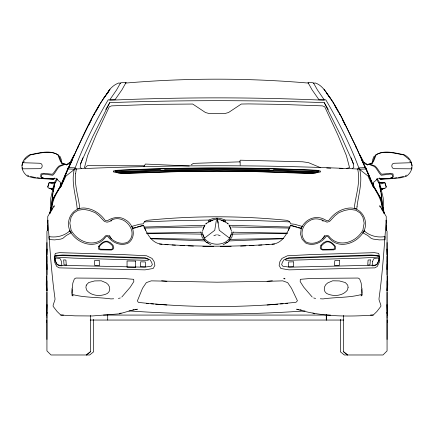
<?xml version="1.0" encoding="UTF-8"?>
<svg xmlns="http://www.w3.org/2000/svg" width="434" height="434" viewBox="0 0 434 434"><rect width="100%" height="100%" fill="white"/><g stroke="black" fill="none" stroke-linecap="round" stroke-linejoin="round"><path stroke-width="0.65" d="M46.932 339.464L46.932 319.641M46.932 318.366L46.932 256.445M46.932 254.785L46.937 231.062M231.458 232.13C230.752 248.221 203.248 248.221 202.542 232.13M326.292 314.677L326.292 320.048L326.292 315.073M387.068 292.31L387.063 350.911L382.989 354.979L344.303 354.979L340.359 351.795L340.359 319.375M387.068 290.959L387.068 280.869M387.068 274.706L387.068 263.671M387.068 262.358L387.068 242.535M387.063 231.062L387.068 254.785M387.649 278.227L387.643 275.807L387.725 285.339L387.654 279.865M387.654 278.85L387.654 278.107L387.654 279.621M46.346 279.865L46.275 285.339L46.357 275.807L46.351 278.227M380.13 207.034L379.728 205.738L386.238 216.447L386.303 230.53M372.67 162.061L372.763 159.37L374.092 156.229M51.939 210.045C51.7 201.24 56.051 193.472 60.944 186.495L61.048 183.338M386.255 229.917L386.347 225.441L386.26 230.552M74.274 169.51L65.887 176.123L60.944 186.495L61.069 183.24M386.954 269.443L387.443 256.776L386.933 249.056M47.816 221.497L47.87 220.13L47.767 221.996M47.697 230.53L47.762 216.447L54.272 205.738L53.87 207.034M50.16 213.105L50.794 198.067L53.263 187.591M373.652 181.998L373.5 185.719L373.945 187.298L373.517 183.663M46.557 315.355L47.046 304.668M46.557 322.099L46.655 320.135M46.98 313.592L47.046 312.279M71.805 293.465L72.077 288.105M47.067 249.056L46.557 256.776L47.046 269.443M72.277 289.44L72.223 294.42C84.587 297.892 98.225 297.062 110.979 298.918L113.681 298.771M72.386 288.176L72.82 283.104L74.36 278.959L75.89 278.048L122.29 278.389L133.699 279.317L133.824 281.585L130.243 287.194L121.802 297.04M51.451 207.783L51.261 209.785L51.424 208.461M51.581 206.448L51.841 203.779M51.971 202.445L52.812 193.77L54.185 185.942L53.778 189.251M386.954 290.514L387.443 285.897M50.778 211.938L52.812 193.77M60.483 183.663L60.055 187.298L60.5 185.719L60.348 181.998M301.277 228.132L300.534 234.241L302.156 239.27L305.585 242.98C312.865 246.593 321.556 242.828 326.091 236.611L327.106 236.367L328.169 236.758C337.69 250.451 357.54 243.892 364.137 230.704C368.629 220.461 361.853 207.794 350.173 207.984C341.417 208.428 333.876 213.316 328.885 220.315L326.824 220.857C317.715 214.195 305.921 217.993 301.277 228.132L297.946 227.232M51.662 206.476L51.825 205.152M52.151 202.499L52.313 201.175M53.453 191.904L53.615 190.58M411.812 167.513L411.665 168.712L411.974 168.821L394.343 168.69L392.618 168.083L391.897 166.83L391.875 165.077L392.591 163.84L394.343 163.249L411.307 162.712L412.029 165.712M240.165 165.197L240.165 161.839L193.385 163.368L191.172 164.86M239.807 162.18L240.17 160.189L302.606 161.784L308.438 162.614L320.688 167.741M49.834 213.284L53.219 198.403L60.261 186.305L68.268 167.443L68.599 167.708L60.494 186.539L59.002 188.416L53.225 198.544L49.845 213.403M107.301 93.88C109.14 88.872 113.806 84.787 118.786 82.959L120.82 83.399M233.085 231.946L231.859 237.268L228.376 241.781L223.163 244.792M54.321 185.378L54.717 183.68L57.538 179.052M21.971 165.712L22.693 162.712L39.657 163.249L41.409 163.84L42.125 165.077L42.103 166.83L41.382 168.083L39.657 168.69L22.026 168.821L22.335 168.712L22.188 167.513M77.729 148.016L78.196 146.48L68.501 167.719L60.944 186.495M47.93 186.918L49.264 182.6L54.44 182.508L49.118 182.6L47.637 186.918M288.529 230.28L289.283 228.067L231.789 226.982M80.578 163.981L82.867 157.797M202.423 231.235L204.848 225.105M65.219 175.434L64.183 177.783L64.747 176.557M229.564 237.978L231.23 234.3M69.831 165.522L72.321 160.054M89.003 124.737L90.451 121.688M78.483 145.884C87.163 128.746 94.498 110.643 106.021 95.144M95.805 111.771L99.532 105.066M23.365 162.717L24.201 161.144M24.765 160.092L25.324 159.039L30.543 154.862C39.516 153.305 50.49 149.844 58.693 155.15L60.825 160.835L62.404 163.271L64.281 164.106L63.483 164.296L61.52 163.01L60.234 160.813L57.879 154.911C49.948 149.459 38.599 153.245 29.827 154.716C20.68 159.332 19.025 170.28 27.711 176.318L33.749 177.853L43.818 178.743L52.774 179.275L53.724 179.133L55.037 178.195M74.143 154.754L69.364 163.689L66.657 164.774L61.671 163.298M328.272 109.493L324.241 102.646C252.767 100.021 181.233 100.021 109.759 102.646L92.74 136.569L80.887 162.978L80.176 167.188L81.587 168.658C173.85 164.822 266.292 164.627 358.533 169.043M143.947 166.71L145.368 164.057L189.251 166.005M90.766 121.102L91.395 119.936M94.232 114.684L94.862 113.518M322.576 238.814L325.554 235.743L327.041 235.456L328.609 235.901C338.146 248.617 356.227 242.622 362.889 230.112L364.159 223.087L362.878 217.092L360.236 213.061L355.907 210.246L350.216 209.378L344.71 210.414L338.9 212.644L334.858 215.823L329.628 221.411L327.041 222.181C321.111 219.501 315.171 216.778 308.948 221.183C301.484 225.306 299.118 236.856 306.475 242.243C313.066 244.982 321.822 242.139 324.599 235.342M105.728 109.493L109.759 102.646M54.494 182.351L56.973 178.45M106.308 94.693L106.883 93.787M68.849 167.193L69.554 166.124L68.501 167.725C80.827 141.316 91.585 113.583 109.439 90.294L103.715 98.133M110.014 89.149L106.813 93.831L107.561 92.751M143.518 223.13L144.847 221.297L147.245 220.326C193.575 215.622 240.425 215.622 286.755 220.326L289.152 221.297L290.482 223.13M110.849 221.324L111.999 219.864C124.721 213.702 139.77 232.836 127.525 242.243C120.522 245.27 112.818 241.429 108.446 235.743L106.959 235.456L105.391 235.901C95.854 248.617 77.773 242.622 71.111 230.112L69.841 223.087L71.122 217.092L73.764 213.061L78.093 210.246L83.784 209.378L89.29 210.414L95.1 212.644L99.142 215.823L104.372 221.411L106.959 222.181L108.88 221.763L111.999 219.864M66.462 165.121L67.59 163.71L70.449 162.262M69.125 231.555L69.863 230.704C65.371 220.461 72.147 207.794 83.827 207.984C92.583 208.428 100.124 213.316 105.115 220.315L107.176 220.857C112.672 217.239 119.914 215.91 125.714 219.978C133.873 224.481 136.45 237.089 128.415 242.98C121.135 246.593 112.444 242.828 107.909 236.611L106.894 236.367L105.831 236.758C96.31 250.451 76.46 243.892 69.863 230.704M386.151 187.195L385.311 188.161L381.481 189.408L379.571 184.114L383.52 183.316L382.294 182.768L379.207 183.077L378.953 182.34L381.128 190.059L380.992 189.311L384.28 188.112M352.413 168.658L353.824 167.188L353.113 162.978L341.26 136.569L324.241 102.646M54.5 177.994L53.583 178.927L43.845 178.45L40.666 176.958L40.942 173.963L43.373 173.291L52.362 174.229C54.934 171.929 56.198 168.316 58.943 166.038L64.91 163.878M298.538 309.458L296.585 309.198C321.339 316.76 347.563 316.847 373.218 315.073L376.913 311.482L380.851 306.361L380.862 305.183L379.007 299.682L379.039 298.266C382.62 272.861 384.117 247.272 386.114 221.741L386.455 221.725M374.211 181.933L377.569 178.77M85.851 167.09L87.402 165.674L144.473 165.777M405.351 175.976L406.322 175.119M90.359 351.795L86.415 354.979L90.359 351.795L90.359 315.453M205.011 237.723L214.754 230.28L216.528 219.116L217 218.28L217.472 219.116L219.246 230.28L228.989 237.723M205.787 223.624L211.776 220.591M383.472 188.492L381.394 189.75L381.394 189.349L383.048 188.535M208.521 220.423C213.517 217.38 220.483 217.38 225.479 220.423M47.545 221.725L47.886 221.741C49.883 247.272 51.38 272.861 54.961 298.266L54.993 299.682L53.138 305.183L53.149 306.361L57.087 311.482L60.782 315.073L75.082 315.844L92.198 315.968L119.372 313.836L121.091 312.995M115.807 171.593L160.553 169.699M213.853 235.76L216.371 234.772M65.789 164.09L59.713 166.439C56.648 168.799 55.633 172.835 52.791 175.255L43.758 174.072L41.718 174.636L41.518 177.229L44.165 178.358L53.583 178.927L55.254 178.58M225.745 242.975L227.622 242.27M208.304 221.758L213.897 219.75M118.401 298.516L120.326 297.941M372.329 163.298L367.343 164.774L364.636 163.689L359.857 154.754M119.372 313.836L130.091 310.798L137.415 309.198L135.462 309.458M346.31 168.522L349.544 167.6L346.381 155.562L337.945 135.137L324.703 106.769L322.446 105.874L279.42 104.355L248.47 103.91L241.293 104.041L228.517 112.531L224.98 113.507L209.02 113.507L205.483 112.531L192.707 104.041L154.58 104.355L111.554 105.874L109.297 106.769L96.055 135.137L87.619 155.562L84.456 167.6L85.753 167.969M136.054 227.232L132.723 228.132M137.285 226.89L143.524 225.289C146.828 233.611 151.797 243.631 161.98 244.19M403.49 176.459L398.445 177.577M272.02 244.19C282.203 243.631 287.172 233.611 290.476 225.289L296.715 226.89M313.18 83.399L315.214 82.959C322.457 85.232 326.037 92.442 330.285 98.133M143.649 225.702L141.386 226.006L132.978 228.599L131.73 226.396L139.488 224.253L143.654 223.776M132.853 309.805L134.155 309.632M359.102 167.86L365.558 167.551L366.155 168.94L359.309 169.255C350.515 145.173 338.77 121.894 325.771 99.771L323.737 100.205C252.621 97.091 181.379 97.091 110.263 100.205L108.229 99.771C95.23 121.894 83.485 145.173 74.691 169.255L67.845 168.94L68.442 167.551L74.898 167.86M390.502 178.45L393.15 178.157M394.473 178.011L397.121 177.723M269.047 244.51L265.928 244.776M277.749 304.201C231.734 307.706 185.394 307.418 139.493 302.514L138.321 302.308L137.394 300.876L142.531 288.252L146.318 282.632L151.249 280.858L217 282.192L267.073 281.324L272.362 280.76M267.089 305.004L294.887 302.444L296.059 302.238L297.431 300.762L291.469 288.252L287.682 282.632L282.751 280.858L267.073 281.324M75.467 169.043L81.587 168.658M280.418 304.001L283.082 303.8M285.746 303.599L287.747 303.453M125.513 83.084C186.387 77.87 247.613 77.87 308.487 83.084M274.543 244.049C236.232 246.913 197.768 246.913 159.457 244.049M283.131 238.733L228.631 240.957M245.959 245.856L240.615 246.1M249.29 245.677L253.95 245.422M258.61 245.172L261.935 244.993M118.569 172.906C184.119 169.374 249.881 169.374 315.431 172.906M116.29 172.211L160.526 170.459M304.983 310.907C246.371 315.003 187.629 315.003 129.017 310.907M143.795 227.058L204.023 225.295M144.462 221.888L176.302 220.64L209.617 220.054M146.616 233.161L201.219 232.206M160.77 170.372L165.028 170.253M164.567 169.591L217 168.804L269.433 169.591M161.86 170.421L217 169.569L272.14 170.421M283.364 238.396L229.483 239.378M287.259 233.242L232.635 234.132M220.374 246.517L231.17 246.295M202.211 226.982L144.717 228.067L145.471 230.28M60.782 315.073L63.489 315.073M103.476 315.073L330.524 315.073M370.511 315.073L373.218 315.073M90.218 320.048L343.782 320.048M232.781 232.206L287.384 233.161M204.517 239.378L150.636 238.396M224.383 220.054L257.698 220.64L289.538 221.888M201.365 234.132L146.741 233.242M229.977 225.295L290.205 227.058M193.385 246.1L188.041 245.856M202.83 246.295L213.626 246.517M205.369 240.957L150.869 238.733M273.447 169.699L318.193 171.593M273.474 170.459L317.71 172.211M268.971 170.253L273.23 170.372M326.721 168.034L330.779 168.175M339.572 168.49L342.958 168.609M290.346 223.776L294.512 224.253L302.27 226.396L301.022 228.599L292.614 226.006L290.351 225.702M168.072 244.776L164.953 244.51M172.065 244.993L175.39 245.172M180.05 245.422L184.71 245.677M320.319 298.771L323.021 298.918C335.775 297.062 349.413 297.892 361.777 294.42L361.723 289.44M146.253 303.453L148.254 303.599M150.918 303.8L153.582 304.001M155.584 304.153L166.911 305.004M161.638 280.76L166.927 281.324M35.555 177.577L30.51 176.459M36.879 177.723L39.527 178.011M40.85 178.157L43.498 178.45M299.845 309.632L301.147 309.805M378.746 178.58L380.417 178.927L390.155 178.45L393.334 176.958L393.058 173.963L390.627 173.291L381.638 174.229C379.066 171.929 377.802 168.316 375.057 166.038L369.09 163.878M313.673 297.941L315.599 298.516M220.103 219.75L225.696 221.758M49.72 188.112L53.008 189.311L52.872 190.059L55.047 182.34L54.792 183.077L51.706 182.768L50.48 183.316L54.429 184.114L52.519 189.408L48.689 188.161L47.849 187.195M206.378 242.27L208.255 242.975M368.211 164.09L374.287 166.439C377.352 168.799 378.367 172.835 381.209 175.255L390.242 174.072L392.282 174.636L392.482 177.229L389.835 178.358L380.417 178.927L379.5 177.994M217.629 234.772L220.147 235.76M222.224 220.591L228.213 223.624M312.909 312.995L314.628 313.836M50.952 188.535L52.606 189.349L52.606 189.75L50.528 188.492M363.551 162.262L366.41 163.71L367.538 165.121M210.837 244.792L205.624 241.781L202.141 237.268L200.915 231.946M378.963 178.195L380.276 179.133L381.226 179.275L390.182 178.743L400.251 177.853L406.289 176.318C414.975 170.28 413.32 159.332 404.173 154.716C395.401 153.245 384.052 149.459 376.121 154.911L373.766 160.813L372.481 163.01L370.517 164.296L369.719 164.106L371.596 163.271L373.175 160.835L375.307 155.15C383.51 149.844 394.484 153.305 403.457 154.862L408.676 159.039L409.235 160.092M359.726 169.51L368.113 176.123C372.198 187.71 382.636 197.014 382.061 210.045M343.641 351.795L347.585 354.979L343.641 351.795L343.641 315.453M27.678 175.119L28.649 175.976M56.431 178.77L59.789 181.933M364.137 230.704L364.875 231.555M312.198 297.04L303.757 287.194L300.176 281.585L300.301 279.317L311.71 278.389L358.11 278.048L359.64 278.959L361.18 283.104L361.614 288.176M322.001 219.864L323.151 221.324M327.979 95.144C339.502 110.643 346.837 128.746 355.517 145.884M323.986 89.149L332.867 101.681L341.281 116.496L355.473 145.374L369.817 177.783L373.056 186.495L372.952 183.338M334.468 105.066L338.195 111.771M365.151 167.193L365.499 167.719L364.446 166.124L365.151 167.193L355.804 146.48L356.271 148.016M327.117 93.787L327.692 94.693M377.027 178.45L379.506 182.351M376.462 179.052L379.283 183.68L379.679 185.378M109.401 235.342L111.424 238.814M339.138 113.518L339.768 114.684M342.605 119.936L343.234 121.102M409.799 161.144L410.635 162.717M343.549 121.688L344.997 124.737M369.253 176.557L369.817 177.783L368.781 175.434M361.679 160.054L364.169 165.522M202.77 234.3L204.436 237.978M59.908 156.229L61.237 159.37L61.33 162.061M229.152 225.105L231.577 231.235M351.133 157.797L353.422 163.981M386.363 186.918L384.882 182.6L379.56 182.508L384.736 182.6L386.07 186.918M380.737 187.591L383.206 198.067L383.84 213.105M384.166 213.284L380.781 198.403L373.739 186.305L365.732 167.443L365.401 167.708L373.506 186.539L374.998 188.416L380.775 198.544L384.155 213.403M326.439 92.751L326.699 93.88M383.222 211.938L381.188 193.77L379.815 185.942L380.222 189.251M217.472 219.116L218.096 223.081M380.385 190.58L380.547 191.904M381.687 201.175L381.849 202.499M382.175 205.152L382.338 206.476M382.576 208.461L382.739 209.785L382.549 207.783M46.557 285.892L47.046 290.514M381.188 193.77L382.029 202.445M382.159 203.779L382.419 206.448M361.923 288.105L362.195 293.465M386.954 312.279L387.019 313.592M387.345 320.135L387.443 322.093M386.954 304.668L387.443 315.35M386.233 221.996L386.13 220.13L386.184 221.497M47.74 230.552L47.653 225.441L47.751 229.917M372.931 183.24L373.056 186.495M46.346 279.621L46.346 278.107L46.346 278.85M387.068 256.445L387.068 318.366M387.068 319.641L387.068 339.464M107.708 314.677L107.708 320.048M93.641 319.375L93.641 351.795L89.697 354.979L51.011 354.979L46.937 350.905L46.932 292.31M46.932 242.535L46.932 262.358M46.932 263.671L46.932 274.706M46.932 280.869L46.932 290.959M227.194 223.19A14.572 12.651 0 0 1 228.143 224.096M229 225.1A14.572 12.651 0 0 1 231.018 229.043M208.998 221.628A14.414 12.51 0 0 1 212.66 220.103M213.881 219.821A14.414 12.51 0 0 1 215.758 219.571M218.242 219.566A14.414 12.51 0 0 1 220.119 219.821M221.34 220.103A14.414 12.51 0 0 1 225.002 221.628M202.982 229.043A14.572 12.651 0 0 1 205 225.1M205.857 224.096A14.572 12.651 0 0 1 206.806 223.19M293.395 261.816L293.389 266.688L288.442 266.845L288.545 261.973L293.395 261.816M99.386 246.447L99.37 248.617L100.677 249.197L111.082 249.479L112.303 248.904L112.867 247.852L112.276 245.579L109.862 243.322L107.122 241.819C103.829 241.456 101.323 244.136 99.386 246.447M54.348 257.053L54.706 262.331L56.735 266.476L59.246 267.876L145.027 269.861L153.148 268.489L154.884 265.402L154.092 261.556L152.041 258.42L146.567 255.778L122.464 254.568L59.561 252.653L55.324 253.391L54.348 257.053M98.545 246.458L98.502 249.067L100.151 249.838L111.402 250.006L113.014 249.241L113.779 247.868L113.068 245.237L110.567 242.796L107.475 241.168C103.688 240.707 100.721 243.734 98.545 246.458M385.012 236.904L384.953 239.763L379.289 239.888L373.083 239.074L370.983 238.217L367.799 235.532L362.743 232.749L364.115 230.872C369.844 235.906 377.124 237.794 384.725 236.649L385.012 236.904M339.415 260.508L339.296 265.38L334.56 265.537L334.771 260.666L339.415 260.508M379.121 256.619L378.806 260.357L377.103 263.948L374.889 265.19L289.597 267.181L282.849 266.221L281.661 264.669L282.355 262.288L284.031 259.771L288.908 257.725L371.282 254.991L378.638 255.55L379.121 256.619M75.576 173.757C74.317 185.475 78.559 196.797 79.758 208.353L77.176 208.819C76.075 195.544 70.84 182.258 74.436 168.945L76.411 168.777L75.576 173.757M357.052 206.334L356.824 208.819L354.242 208.353C355.663 195.197 360.86 182.058 357.589 168.777L359.564 168.945C362.916 181.396 358.582 193.96 357.052 206.334M370.327 259.879L369.98 264.794L367.728 264.962L368.103 260.047L370.327 259.879M72.961 295.543L72.928 295.993L71.756 294.822L72.961 295.543M372.573 261.556L372.128 265.836L374.868 265.679L377.135 264.404L378.898 260.715L379.148 258.339L378.942 257.975L374.873 258.393L373.609 258.919L372.573 261.556M379.685 259.076L379.294 262.331L377.265 266.476L374.754 267.876L288.973 269.861L280.852 268.489L279.116 265.402L279.908 261.556L281.959 258.42L287.433 255.778L311.536 254.568L374.439 252.653L378.676 253.391L379.652 257.053L379.685 259.076M148.39 259.266L148.26 260.243L144.072 260.275L73.829 258.116L59.236 257.346L56.149 256.933L55.861 256.206L56.274 255.707L59.284 255.463L122.214 257.508L145.379 258.414L148.39 259.266M283.993 278.265L283.928 278.693L285.051 278.883L283.993 278.265M86.274 285.143L85.905 287.422L86.621 290.096C91.395 296.248 100.927 296.758 107.496 293.4A6.922 6.114 34.8 0 0 106.287 282.914L101.339 280.798L94.607 280.928L88.682 282.545L86.274 285.143M321.724 245.579L321.133 247.852L321.697 248.904L322.918 249.479L333.323 249.197L334.63 248.617L334.614 246.447C332.677 244.136 330.171 241.456 326.878 241.819L324.138 243.322L321.724 245.579M348.095 287.422L347.379 290.096C342.605 296.248 333.073 296.758 326.504 293.4A6.922 6.114 -34.8 0 1 327.713 282.914L332.661 280.798L339.393 280.928L345.318 282.545L347.726 285.143L348.095 287.422M320.932 245.237L320.221 247.868L320.986 249.241L322.598 250.006L333.849 249.838L335.498 249.067L335.455 246.458C333.279 243.734 330.312 240.707 326.525 241.168L323.433 242.796L320.932 245.237M115.227 170.909L114.967 171.685L121.878 173.101L126.354 173.128L178.917 171.419L217 171.034L255.083 171.419L307.646 173.128L312.122 173.101L319.033 171.685L318.773 170.909L315.778 170.432C249.973 167.426 184.027 167.426 118.222 170.432L115.227 170.909M113.686 170.991L113.339 171.886L120.495 173.421L125.345 173.464L179.014 171.625L217 171.246L254.986 171.625L308.655 173.464L313.505 173.421L320.661 171.886L320.314 170.991L316.603 170.264C250.244 167.209 183.756 167.209 117.397 170.264L113.686 170.991M378.139 256.206L377.851 256.933L374.764 257.346L360.171 258.116L289.928 260.275L285.74 260.243L285.61 259.266L288.621 258.414L311.786 257.508L374.716 255.463L377.726 255.707L378.139 256.206M126.034 82.52L121.97 89.757L115.005 99.744L109.835 99.733L116.616 89.871L120.647 82.748L126.034 82.52M55.362 255.55C54.033 258.284 55.606 261.485 56.897 263.948L59.111 265.19L61.845 265.348L144.403 267.181L151.151 266.221L152.339 264.669L151.645 262.288L149.969 259.771L145.092 257.725L62.718 254.991L55.362 255.55M55.058 257.975L55.102 260.715L56.865 264.404L59.133 265.679L61.872 265.836L61.427 261.556L60.391 258.919L59.127 258.393L55.058 257.975M49.221 239.568L48.988 236.904L49.275 236.649C56.876 237.794 64.156 235.906 69.885 230.872L71.257 232.749L66.201 235.532L63.017 238.217L60.917 239.074L54.711 239.888L49.221 239.568M362.244 294.822L361.072 295.993L361.039 295.543L362.244 294.822M324.165 99.733L318.995 99.744L312.03 89.757L307.966 82.52L313.353 82.748L317.384 89.871L324.165 99.733M135.506 261.111L127.053 260.975L127.059 267.301L135.592 267.485L135.506 261.111M145.558 266.845L140.611 266.688L140.605 261.816L145.455 261.973L145.558 266.845M99.229 260.666L94.585 260.508L94.704 265.38L99.44 265.537L99.229 260.666M66.272 264.962L64.02 264.794L63.673 259.879L65.897 260.047L66.272 264.962"/></g></svg>
